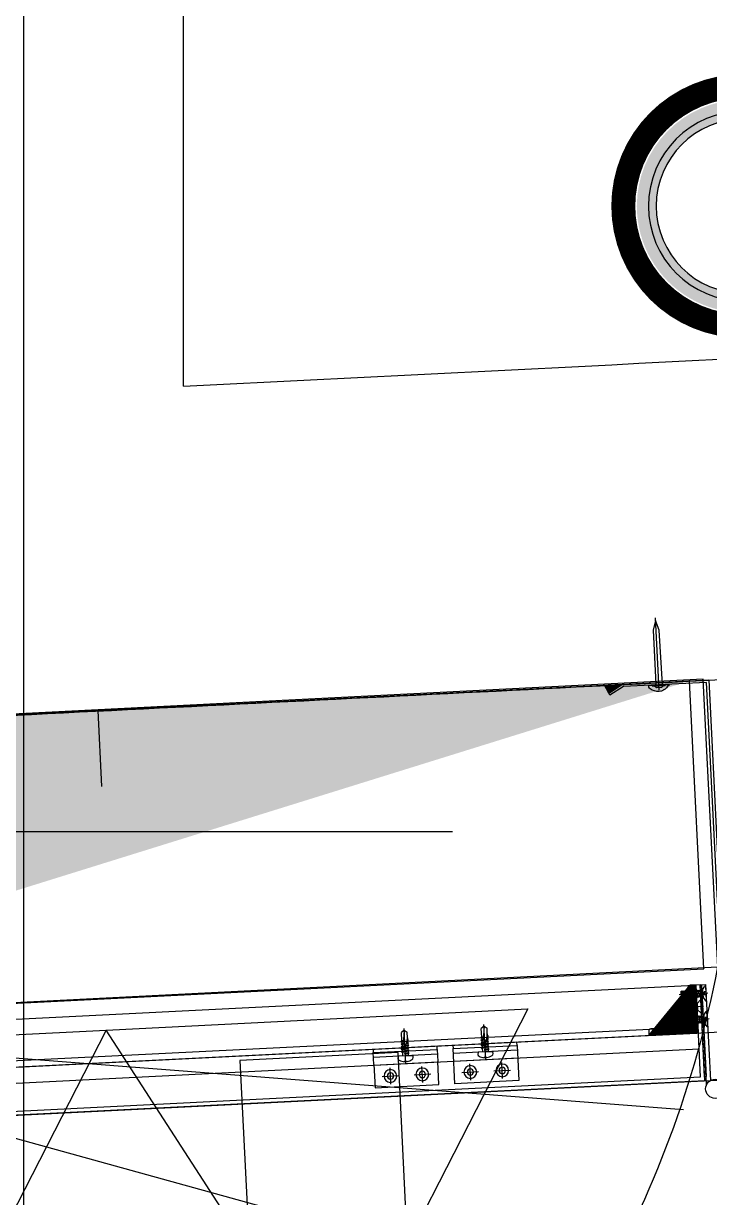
# Model space of a CAD drawing. Header units: inches. Extents: x 0 to 1813292486, y 0 to 3473589894.
# Drawn here: x 600626036 to 600626465, y 3473200989 to 3473201723 of the extents above; entities that cross this region are included whole.
import ezdxf
from ezdxf.enums import TextEntityAlignment as Align

# ---------------------------------------------------------------- set-up
doc = ezdxf.new("R2010")
doc.units = ezdxf.units.IN
doc.header["$LTSCALE"] = 1000
doc.header["$MEASUREMENT"] = 0
for name, pattern in [('AX-MALL-GIRD-200$0$DOTE', [2.4200000000000004, 2, -0.2, 0.02, -0.2]), ('AX-MALL-WALL-P02-QT$0$CENTER', [2, 1.25, -0.25, 0.25, -0.25]), ('AX-MALL-WALL-P02-QT$0$DASHED', [0.75, 0.5, -0.25]), ('AX-MALL-WALL-P02-QT$0$HIDDEN', [0.375, 0.25, -0.125]), ('AX-MALL-WALL-P02-QT$0$HIDDENX2', [0.75, 0.5, -0.25])]:
    doc.linetypes.add(name, pattern=pattern)
for name, color, linetype in [('A-Anno-Note', 241, 'Continuous'), ('AX-MALL-DIM-P02$0$A-Detl-Thin', 131, 'Continuous'), ('AX-MALL-GIRD-200$0$A-Grid', 222, 'AX-MALL-GIRD-200$0$DOTE'), ('AX-MALL-P02-200$0$A-Anno-Note', 241, 'Continuous'), ('AX-MALL-WALL-P02$0$A-Anno-Note', 241, 'Continuous'), ('AX-MALL-WALL-P02-QT$0$@F08_Hardware', 13, 'Continuous'), ('AX-MALL-WALL-P02-QT$0$A-Anno-Note', 241, 'Continuous'), ('AX-MALL-WALL-P02-QT$0$A-Detl-Fine', 152, 'Continuous'), ('AX-MALL-WALL-P02-QT$0$A-Detl-Patt', 8, 'Continuous'), ('AX-MALL-WALL-P02-QT$0$A-Detl-Thin', 131, 'Continuous'), ('AX-MALL-WALL-P02-QT$0$A-Wall', 2, 'Continuous'), ('AX-MALL-WALL-P02-QT$0$A-Wall-Patt', 13, 'Continuous'), ('AX-MALL-WALL-P02-QT$0$A-Wind', 4, 'Continuous'), ('AX-MALL-WALL-P02-QT$0$AX-14#-WALL-XT-100$0$A-Detl-Fine', 152, 'Continuous'), ('AX-MALL-WALL-P02-QT$0$AX-3#-wall-P01$0$A-Anno-Note', 241, 'Continuous'), ('AX-MALL-WALL-P02-QT$0$C18', 4, 'AX-MALL-WALL-P02-QT$0$CENTER'), ('AX-MALL-WALL-P02-QT$0$F23_Wall', 2, 'Continuous'), ('AX-MALL-WALL-P02-QT$0$GC', 2, 'Continuous'), ('AX-MALL-WALL-P02-QT$0$L18', 6, 'Continuous'), ('AX-MALL-WALL-P02-QT$0$M-Thin', 131, 'Continuous'), ('AX-MALL-WALL-P02-QT$0$PJ', 96, 'Continuous'), ('AX-MALL-WALL-P02-QT$0$SEAL', 95, 'Continuous'), ('AX-MALL-WALL-P02-QT$0$STAIR', 9, 'AX-MALL-WALL-P02-QT$0$DASHED'), ('AX-MALL-WALL-P02-QT$0$tc', 4, 'Continuous'), ('AX-MALL-WALL-P02-QT$0$WZ', 2, 'Continuous'), ('AX-MALL-WALL-P02-QT$0$XX', 6, 'AX-MALL-WALL-P02-QT$0$HIDDEN'), ('AX-MALL-WALL-P02-QT$0$zx', 1, 'AX-MALL-WALL-P02-QT$0$CENTER'), ('AX-MALL-WALL-P02-QT$0$尺寸标注', 8, 'Continuous'), ('AX-MALL-ZTKD-P02$0$A-Anno-Note', 241, 'Continuous'), ('PX-MALL-P02-LG$0$P-Airr-Pipe', 140, 'Continuous'), ('PX-MALL-P02-LG$0$P-Exsh', 31, 'Continuous'), ('PX-MALL-P02-LG$0$P-Hydt-Boxx', 221, 'Continuous'), ('PX-MALL-P02-LG$0$P-Pipe-Risr', 7, 'Continuous'), ('PX-MALL-P02-LG$0$P-Pipe-Risr-Arch', 6, 'Continuous'), ('PX-MALL-P02-LG$0$P-Pipe-Risr-W100', 6, 'Continuous'), ('PX-MALL-P02-LG$0$P-Pipe-Risr-W50', 6, 'Continuous')]:
    doc.layers.add(name, color=color, linetype=linetype)
doc.layers.add('AX-MALL-WALL-P02-QT$0$XC-T', color=4, linetype='Continuous', lineweight=40)
doc.styles.add('PX-MALL-P02-LG$0$jzfz', font='gbenor.shx', dxfattribs={"bigfont": 'gbcbig.shx'})
pattern_1 = [(45, (0, 359.0227), (-353.55353201463, 353.55353201463), [])]

# ---------------------------------------------------------------- blocks, each defined once
blk = doc.blocks.new('AX-MALL-GIRD-200')
at = {"layer": 'AX-MALL-GIRD-200$0$A-Grid'}
for p, q in [((600458372.2544507, 3473141628.349212), (600419642.7155019, 3473037664.622131)), ((600214611.1823212, 3473123083.703041), (600572507.1864198, 3472989756.939759))]:
    blk.add_line(p, q, dxfattribs=at)
blk = doc.blocks.new('AX-MALL-WALL-P02-QT$0$tj')
at = {"layer": 'AX-MALL-WALL-P02-QT$0$A-Detl-Patt'}
h = blk.add_hatch(dxfattribs=at)
h.set_pattern_fill('STEEL', color=256, scale=100.0000000000001, angle=50.43183869082386)
h.set_pattern_definition([(75.00000000004839, (-14278.19445574284, 156289.8254051208), (-153.3407249234246, 41.08752340989569), []), (75.00000000004839, (-14317.88195610046, 156358.5661673546), (-153.3407249234246, 41.08752340989569), [])])
edge = h.paths.add_edge_path()
edge.add_arc((274302.9537697641, 370915.3693751197), 354853.2281302969, 270.9601093956941, 275.9513128638887)
edge.add_line((311095.3180618286, 17974.67259407043), (323404.2928284407, 17664.898229599))
edge.add_arc((337498.5854798314, -5423.033113246463), 27049.98445535583, 84.4296474408203, 121.40245730350341, ccw=False)
edge.add_line((340124.270958662, 21499.21483898163), (352435.6233639717, 23411.5238032341))
edge.add_line((352435.6233639717, 23411.5238032341), (352460.3320846558, 23263.57286787033))
edge.add_arc((262948.9762239404, 558936.3422532297), 543099.989586636, 279.486523026639, 288.5053300047131)
edge.add_line((435325.042740941, 43917.80823612213), (435185.9318172932, 44187.60760259628))
edge.add_arc((262948.9762341097, 558936.342259489), 542799.9895904897, 279.51816553668203, 288.50044427399206, ccw=False)
edge.add_line((352706.5441896915, 23608.95860147476), (352681.7270303965, 23756.88773488998))
edge.add_line((352681.7270303965, 23756.88773488998), (340117.7681742907, 21803.84383869171))
edge.add_arc((337510.0970116529, -5455.006554111635), 27383.29552171703, 84.53552636432372, 121.2026843873002)
edge.add_line((323323.7129554749, 17967.02113437653), (311085.7617697716, 18275.00808191299))
edge.add_arc((274273.8104503512, 371474.5356685471), 355112.6948552598, 270.96411062040687, 275.9501261722048, ccw=False)
edge.add_line((280248.9759351015, 16412.11376953125), (280248.9759185314, 16111.96136569977))
blk = doc.blocks.new('AX-MALL-WALL-P02-QT$0$jjzx2')
at = {"layer": 'AX-MALL-WALL-P02-QT$0$A-Detl-Fine'}
for points in [[(303624.408379674, -136707.8884987831), (303636.9160592556, -136957.575448513), (304835.6608880758, -136897.6489887238), (304823.1787230968, -136647.9607906342)], [(303654.3708100319, -136706.3875775337), (303665.3777214289, -136926.1151571274), (304804.2004443407, -136869.184264183), (304793.2161400318, -136649.4586510658)]]:
    blk.add_lwpolyline(points, dxfattribs=at)
blk = doc.blocks.new('AX-MALL-WALL-P02-QT$0$SD37x42')
at = {"layer": 'AX-MALL-WALL-P02-QT$0$L18'}
for points in [[(-4, 0.5999999999986585, 0.2084405735842766), (-1.5, 1.799999999998704), (1.5, 1.799999999998704, 0.2084405735842766), (4, 0.5999999999986585), (-4.000000000001819, 0.5999999999986585), (-4, -1.250555214937776e-12), (4, 1.250555214937776e-12), (4, 0.5999999999986585)], [(-2.350000000000364, -7.958078640513122e-13, -0.414213562373131), (-1.850000000000364, -0.5000000000007958), (-1.850000000000364, -34.2000000000013), (0, -40.2000000000013), (1.849999999999454, -34.2000000000013), (1.849999999999454, -0.5000000000007958, -0.414213562373095), (2.349999999999454, -7.958078640513122e-13)]]:
    blk.add_lwpolyline(points, format="xyb", dxfattribs=at)
at = {"layer": 'AX-MALL-WALL-P02-QT$0$zx'}
blk.add_line((0, 3.284486051296312), (0, -41.9599113763594), dxfattribs=at)
blk = doc.blocks.new('AX-MALL-WALL-P02-QT$0$Pm6-sh')
at = {"layer": 'AX-MALL-WALL-P02-QT$0$SEAL'}
h = blk.add_hatch(dxfattribs=at)
h.set_pattern_fill('ANSI37', color=256, scale=10, style=0)
h.set_pattern_definition([(44.99999999999999, (-19.99160936398599, -250.6485757686158), (-0.8838834764831844, 0.8838834764831844), []), (135, (-19.99160936398599, -250.6485757686158), (-0.8838834764831844, -0.8838834764831844), [])])
edge = h.paths.add_edge_path()
edge.add_arc((-0.1900467915774766, -4.521582304008564), 8.617608668481965, 88.77925127449454, 128.8620474018337)
edge.add_arc((-4.281924022181625, 0.5745069437180255), 2.082086379939756, 129.1744172430505, 196.0173535343711)
edge.add_line((-6.283179994102795, -2.273736754432321e-13), (6.283179994102795, -1.13686837721616e-13))
edge.add_arc((4.281924022181697, 0.574506943718061), 2.082086379939664, 343.9826464656304, 410.8255827569511)
edge.add_arc((0.1900467915774762, -4.521582304008486), 8.617608668481887, 51.13795259816609, 91.22074872550532)
blk.add_lwpolyline([(-0.006453183339459656, 4.094070460008197, 0.176699502915152), (-5.597143060081123, 2.188595719429372, 0.300218596868722), (-6.283179994102795, -2.273736754432321e-13), (6.283179994102795, -1.13686837721616e-13, 0.3002185968687222), (5.597143060081095, 2.188595719429372, 0.1766995029151519), (0.006453183339488078, 4.094070460008197)], format="xyb", dxfattribs=at)
blk = doc.blocks.new('AX-MALL-WALL-P02-QT$0$ld')
at = {"layer": 'AX-MALL-WALL-P02-QT$0$@F08_Hardware'}
for p, q in [((-3.086409948303611, 0), (14.87003548886082, 0)), ((-2, 1.625000000007276), (-2, -1.624999999992724)), ((-2, 0.9399999999805004), (-0.7765429112259881, 0.9400000000096043)), ((0, 2.400000000001455), (-1.5, 4.625000000007276)), ((-0.7765429112259881, 0.9400000000096043), (-0.7765429112259881, -0.9399999999950523)), ((0, 2.400000000001455), (0, -2.399999999986903)), ((0.5, 1.900000000001455), (0.9532639619610563, 1.900000000001455)), ((1.319930628626025, 1.646504776326765), (0.9532639619610563, 1.900000000001455)), ((0.9532639619610563, 1.900000000001455), (0.9532639619610563, -1.899999999986903)), ((0.9532639619610563, 0.4465047763296752), (1.253263961960329, -2.253495223671052)), ((1.319930628626025, 1.646504776326765), (1.753263961960329, 2.246504776328948)), ((1.319930628626025, 1.646504776326765), (1.392152850850835, 0.9965047763289476)), ((2.319930628626025, 1.646504776326765), (1.753263961960329, 2.246504776328948)), ((1.753263961960329, 2.246504776328948), (2.253263961960329, -2.253495223671052)), ((2.319930628626025, 1.646504776326765), (2.753263961960329, 2.246504776328948)), ((2.319930628626025, 1.646504776326765), (2.392152850850835, 0.9965047763289476)), ((3.319930628626025, 1.646504776326765), (2.753263961960329, 2.246504776328948)), ((2.753263961960329, 2.246504776328948), (3.253263961960329, -2.253495223671052)), ((3.319930628626025, 1.646504776326765), (3.753263961960329, 2.246504776328948)), ((3.319930628626025, 1.646504776326765), (3.392152850850835, 0.9965047763289476)), ((4.319930628626025, 1.646504776326765), (3.753263961960329, 2.246504776328948)), ((3.753263961960329, 2.246504776328948), (4.253263961960329, -2.253495223671052)), ((4.319930628626025, 1.646504776326765), (4.753263961960329, 2.246504776328948)), ((4.319930628626025, 1.646504776326765), (4.392152850850835, 0.9965047763289476)), ((5.319930628626025, 1.646504776326765), (4.753263961960329, 2.246504776328948)), ((4.753263961960329, 2.246504776328948), (5.253263961960329, -2.253495223671052)), ((5.319930628626025, 1.646504776326765), (5.753263961960329, 2.246504776328948)), ((5.319930628626025, 1.646504776326765), (5.392152850850835, 0.9965047763289476)), ((6.319930628626025, 1.646504776326765), (5.753263961960329, 2.246504776328948)), ((5.753263961960329, 2.246504776328948), (6.253263961960329, -2.253495223671052)), ((6.319930628626025, 1.646504776326765), (6.753263961960329, 2.246504776328948)), ((6.319930628626025, 1.646504776326765), (6.392152850850835, 0.9965047763289476)), ((7.319930628626025, 1.646504776326765), (6.753263961960329, 2.246504776328948)), ((6.753263961960329, 2.246504776328948), (7.253263961960329, -2.253495223671052)), ((7.319930628626025, 1.646504776326765), (7.753263961960329, 2.246504776328948)), ((7.319930628626025, 1.646504776326765), (7.392152850850835, 0.9965047763289476)), ((8.319930628626025, 1.646504776326765), (7.753263961960329, 2.246504776328948)), ((7.753263961960329, 2.246504776328948), (8.253263961960329, -2.253495223671052)), ((8.319930628626025, 1.646504776326765), (8.753263961960329, 2.246504776328948)), ((8.319930628626025, 1.646504776326765), (8.392152850850835, 0.9965047763289476)), ((9.319930628626025, 1.646504776326765), (8.753263961960329, 2.246504776328948)), ((8.753263961960329, 2.246504776328948), (9.253263961960329, -2.253495223671052)), ((9.319930628626025, 1.646504776326765), (9.753263961960329, 2.246504776328948)), ((9.319930628626025, 1.646504776326765), (9.392152850850835, 0.9965047763289476)), ((10.31993062862603, 1.646504776326765), (9.753263961960329, 2.246504776328948)), ((9.753263961960329, 2.246504776328948), (10.25326396196033, -2.253495223671052)), ((10.31993062862603, 1.646504776326765), (10.75326396196033, 2.246504776328948)), ((10.31993062862603, 1.646504776326765), (10.39215285085083, 0.9965047763289476)), ((11.31993062862603, 1.646504776326765), (10.75326396196033, 2.246504776328948)), ((10.75326396196033, 2.246504776328948), (11.25326396196033, -2.253495223671052)), ((11.31993062862603, 1.646504776326765), (11.75326396196033, 2.246504776328948)), ((11.31993062862603, 1.646504776326765), (11.39215285085083, 0.9965047763289476)), ((12.31993062862603, 1.646504776326765), (11.75326396196033, 2.246504776328948)), ((11.75326396196033, 2.246504776328948), (12.25326396196033, -2.253495223671052)), ((12.31993062862603, 1.646504776326765), (12.75326396196033, 2.246504776328948)), ((12.31993062862603, 1.646504776326765), (12.39215285085083, 0.9965047763289476)), ((13.31993062862603, 1.646504776326765), (12.75326396196033, 2.246504776328948)), ((12.75326396196033, 2.246504776328948), (13.25326396196033, -2.253495223671052)), ((13.31993062862603, 1.646504776326765), (13.65326396196178, 2.108043237865786)), ((13.31993062862603, 1.646504776326765), (13.39215285085083, 0.9965047763289476)), ((13.65326396196178, 2.108043237865786), (13.65326396196178, -1.699649069825682)), ((-2, -0.9399999999950523), (-0.7765429112259881, -0.9399999999950523)), ((0, -2.399999999986903), (-1.5, -4.624999999992724)), ((0.5, -1.899999999986903), (0.9532639619610563, -1.899999999986903)), ((0.9532639619610563, -1.899999999986903), (1.253263961960329, -2.253495223671052)), ((1.686597295294632, -1.653495223672508), (1.253263961960329, -2.253495223671052)), ((1.614375073073461, -1.003495223671052), (1.686597295294632, -1.653495223672508)), ((1.686597295294632, -1.653495223672508), (2.253263961960329, -2.253495223671052)), ((2.686597295294632, -1.653495223672508), (2.253263961960329, -2.253495223671052)), ((2.614375073073461, -1.003495223671052), (2.686597295294632, -1.653495223672508)), ((2.686597295294632, -1.653495223672508), (3.253263961960329, -2.253495223671052)), ((3.686597295294632, -1.653495223672508), (3.253263961960329, -2.253495223671052)), ((3.614375073073461, -1.003495223671052), (3.686597295294632, -1.653495223672508)), ((3.686597295294632, -1.653495223672508), (3.753263961960329, -1.724083458964742)), ((3.753263961960329, -1.724083458964742), (4.253263961960329, -2.253495223671052)), ((4.686597295294632, -1.653495223672508), (4.253263961960329, -2.253495223671052)), ((4.614375073073461, -1.003495223671052), (4.686597295294632, -1.653495223672508)), ((4.686597295294632, -1.653495223672508), (5.253263961960329, -2.253495223671052)), ((5.686597295294632, -1.653495223672508), (5.253263961960329, -2.253495223671052)), ((5.614375073073461, -1.003495223671052), (5.686597295294632, -1.653495223672508)), ((5.686597295294632, -1.653495223672508), (6.253263961960329, -2.253495223671052)), ((6.686597295294632, -1.653495223672508), (6.253263961960329, -2.253495223671052)), ((6.614375073073461, -1.003495223671052), (6.686597295294632, -1.653495223672508)), ((6.686597295294632, -1.653495223672508), (7.253263961960329, -2.253495223671052)), ((7.686597295294632, -1.653495223672508), (7.253263961960329, -2.253495223671052)), ((7.614375073073461, -1.003495223671052), (7.686597295294632, -1.653495223672508)), ((7.686597295294632, -1.653495223672508), (8.253263961960329, -2.253495223671052)), ((8.686597295294632, -1.653495223672508), (8.253263961960329, -2.253495223671052)), ((8.614375073073461, -1.003495223671052), (8.686597295294632, -1.653495223672508)), ((8.686597295294632, -1.653495223672508), (9.253263961960329, -2.253495223671052)), ((9.686597295294632, -1.653495223672508), (9.253263961960329, -2.253495223671052)), ((9.614375073073461, -1.003495223671052), (9.686597295294632, -1.653495223672508)), ((9.686597295294632, -1.653495223672508), (10.25326396196033, -2.253495223671052)), ((10.68659729529463, -1.653495223672508), (10.25326396196033, -2.253495223671052)), ((10.61437507307346, -1.003495223671052), (10.68659729529463, -1.653495223672508)), ((10.68659729529463, -1.653495223672508), (11.25326396196033, -2.253495223671052)), ((11.68659729529463, -1.653495223672508), (11.25326396196033, -2.253495223671052)), ((11.61437507307346, -1.003495223671052), (11.68659729529463, -1.653495223672508)), ((11.68659729529463, -1.653495223672508), (12.25326396196033, -2.253495223671052)), ((12.68659729529463, -1.653495223672508), (12.25326396196033, -2.253495223671052)), ((12.61437507307346, -1.003495223671052), (12.68659729529463, -1.653495223672508)), ((12.68659729529463, -1.653495223672508), (13.25326396196033, -2.253495223671052)), ((13.65326396196178, -1.699649069825682), (13.25326396196033, -2.253495223671052))]:
    blk.add_line(p, q, dxfattribs=at)
blk.add_lwpolyline([(-1.5, -4.624999999992724), (-2, -4.624999999992724), (-2, 4.625000000007276), (-1.5, 4.625000000007276)], dxfattribs=at)
for centre, start, end in [((0.5, 2.400000000001455), 180, 270), ((0.5, -2.399999999986903), 90, 180)]:
    blk.add_arc(centre, 0.5, start, end, dxfattribs=at)
blk = doc.blocks.new('AX-MALL-WALL-P02-QT$0$GB846-85-ST3_5×16-C-H')
at = {"color": 3, "linetype": 'Continuous'}
for p, q in [((-2.350000000000051, 4.09999999999981), (-2.349999999999795, -4.100000000000207)), ((-2.350000000000051, 4.09999999999981), (-2.149999999999977, 4.099999999999795)), ((-2.149999999999977, 4.099999999999795), (-2.149999999999835, -4.100000000000207)), ((-2.149999999999977, 4.099999999999795), (0, 1.94999999999979)), ((0, 1.94999999999979), (0, 1.419999999999789)), ((0.09999999999999432, 1.319999999999794), (0.7950245569608967, 1.319999999999794)), ((1.051945426750365, 1.764999999999915), (0.7950245569608967, 1.319999999999794)), ((1.051945426750365, 1.764999999999915), (1.308866296539833, 1.319999999999794)), ((1.308866296539861, 1.319999999999794), (2.095024556960908, 1.31999999999978)), ((2.351945426750376, 1.764999999999915), (2.095024556960908, 1.319999999999794)), ((2.351945426750376, 1.764999999999915), (2.608866296539844, 1.319999999999794)), ((2.608866296539901, 1.31999999999978), (3.395024556960919, 1.319999999999794)), ((3.651945426750387, 1.764999999999915), (3.395024556960919, 1.319999999999794)), ((3.651945426750387, 1.764999999999915), (3.908866296539856, 1.319999999999794)), ((3.908866296539884, 1.31999999999978), (4.695024556960874, 1.319999999999794)), ((4.951945426750399, 1.764999999999915), (4.695024556960931, 1.319999999999794)), ((4.951945426750399, 1.764999999999915), (5.208866296539867, 1.319999999999794)), ((5.208866296539895, 1.31999999999978), (5.995024556960914, 1.31999999999978)), ((6.25194542675041, 1.764999999999915), (5.995024556960942, 1.319999999999794)), ((6.25194542675041, 1.764999999999915), (6.508866296539878, 1.319999999999794)), ((6.508866296539907, 1.31999999999978), (7.295024556960954, 1.31999999999978)), ((7.551945426750422, 1.764999999999915), (7.295024556960954, 1.319999999999794)), ((7.551945426750422, 1.764999999999915), (7.80886629653989, 1.319999999999794)), ((7.80886629653989, 1.31999999999978), (8.595024556960965, 1.319999999999794)), ((8.851945426750433, 1.764999999999915), (8.595024556960965, 1.319999999999794)), ((8.851945426750433, 1.764999999999915), (9.108866296539901, 1.319999999999794)), ((9.10886629653993, 1.319999999999794), (9.895024556960948, 1.319999999999794)), ((10.15194542675044, 1.764999999999915), (9.895024556960976, 1.319999999999794)), ((10.15194542675044, 1.764999999999915), (10.40886629653991, 1.319999999999794)), ((10.40886629653991, 1.319999999999794), (10.46323809766736, 1.319999999999794)), ((11.28316833731253, 0.9803737745389469), (10.46323809766736, 1.319999999999794)), ((11.50758828104162, 1.369080519309406), (11.28316833731253, 0.9803737745389469)), ((11.50758828104162, 1.369080519309406), (11.87308449909588, 0.7360224996652249)), ((13.65000000000009, -2.557953848736361e-13), (11.87308449909588, 0.7360224996652107)), ((-2.349999999999795, -4.100000000000207), (-2.149999999999835, -4.100000000000207)), ((-2.149999999999835, -4.100000000000207), (0.1557106781187656, -1.79428932188155)), ((0.2480545732497035, -1.765000000000214), (0.2264213562374096, -1.765000000000214)), ((0.5049754430391431, -1.320000000000192), (0.2480545732497035, -1.765000000000214)), ((0.5049754430391147, -1.320000000000164), (1.291133703460275, -1.320000000000164)), ((1.291133703460304, -1.320000000000192), (1.548054573249715, -1.765000000000214)), ((1.804975443039154, -1.320000000000192), (1.548054573249715, -1.765000000000214)), ((1.804975443039154, -1.320000000000178), (2.591133703460315, -1.320000000000192)), ((2.591133703460315, -1.320000000000192), (2.848054573249726, -1.765000000000214)), ((3.104975443039166, -1.320000000000192), (2.848054573249726, -1.765000000000214)), ((3.104975443039137, -1.320000000000164), (3.891133703460326, -1.320000000000178)), ((3.891133703460326, -1.320000000000192), (4.148054573249738, -1.765000000000214)), ((4.404975443039177, -1.320000000000192), (4.148054573249738, -1.765000000000214)), ((4.404975443039149, -1.320000000000178), (5.191133703460338, -1.320000000000192)), ((5.191133703460338, -1.320000000000192), (5.448054573249749, -1.765000000000214)), ((5.704975443039189, -1.320000000000192), (5.448054573249749, -1.765000000000214)), ((5.704975443039189, -1.320000000000192), (6.491133703460349, -1.320000000000192)), ((6.491133703460349, -1.320000000000192), (6.74805457324976, -1.765000000000214)), ((7.0049754430392, -1.320000000000192), (6.74805457324976, -1.765000000000214)), ((7.004975443039172, -1.320000000000178), (7.79113370346036, -1.320000000000178)), ((7.79113370346036, -1.320000000000192), (8.048054573249772, -1.765000000000214)), ((8.304975443039211, -1.320000000000192), (8.048054573249772, -1.765000000000214)), ((8.304975443039211, -1.320000000000178), (9.091133703460372, -1.320000000000178)), ((9.091133703460372, -1.320000000000192), (9.348054573249783, -1.765000000000214)), ((9.604975443039223, -1.320000000000192), (9.348054573249783, -1.765000000000214)), ((9.604975443039223, -1.320000000000178), (10.40759906498641, -1.320000000000235)), ((10.40759906498641, -1.320000000000235), (10.64275694121662, -1.727305389430967)), ((11.00825315927105, -1.094247369786629), (10.64275694121662, -1.727305389430967)), ((11.64682206621967, -0.8297434680187052), (11.00825315927105, -1.094247369786629)), ((11.64682206621967, -0.8297434680187052), (11.87124200994879, -1.218450212789207)), ((12.23673822800311, -0.5853921931448838), (11.87124200994879, -1.218450212789207)), ((13.65000000000009, -1.989519660128281e-13), (12.23673822800311, -0.585392193144898))]:
    blk.add_line(p, q, dxfattribs=at)
at = {"color": 6, "linetype": 'Continuous'}
for p, q in [((0, 1.419999999999789), (0, -1.95000000000033)), ((2.842170943040401e-14, 1.367181195972819), (0.5049754430391431, -1.320000000000192)), ((0.7950245569608967, 1.319999999999794), (1.291133703460304, -1.320000000000192)), ((1.051945426750422, 1.764999999999816), (1.548054573249715, -1.7650000000002)), ((1.308866296539833, 1.319999999999794), (1.804975443039154, -1.320000000000192)), ((2.095024556960908, 1.319999999999794), (2.591133703460315, -1.320000000000192)), ((2.351945426750433, 1.764999999999816), (2.848054573249726, -1.7650000000002)), ((2.608866296539844, 1.319999999999794), (3.104975443039166, -1.320000000000192)), ((3.395024556960919, 1.319999999999794), (3.891133703460326, -1.320000000000192)), ((3.651945426750444, 1.764999999999816), (4.148054573249738, -1.7650000000002)), ((3.908866296539856, 1.319999999999794), (4.404975443039177, -1.320000000000192)), ((4.695024556960931, 1.319999999999794), (5.191133703460338, -1.320000000000192)), ((4.951945426750456, 1.764999999999816), (5.448054573249749, -1.7650000000002)), ((5.208866296539867, 1.319999999999794), (5.704975443039189, -1.320000000000192)), ((5.995024556960942, 1.319999999999794), (6.491133703460349, -1.320000000000192)), ((6.251945426750467, 1.764999999999816), (6.74805457324976, -1.7650000000002)), ((6.508866296539878, 1.319999999999794), (7.0049754430392, -1.320000000000192)), ((7.295024556960954, 1.319999999999794), (7.79113370346036, -1.320000000000192)), ((7.551945426750478, 1.764999999999816), (8.048054573249772, -1.7650000000002)), ((7.80886629653989, 1.319999999999794), (8.304975443039211, -1.320000000000192)), ((8.595024556960965, 1.319999999999794), (9.091133703460372, -1.320000000000192)), ((8.85194542675049, 1.764999999999816), (9.348054573249783, -1.7650000000002)), ((9.108866296539901, 1.319999999999794), (9.604975443039223, -1.320000000000192)), ((9.895024556960976, 1.319999999999794), (10.40759906498641, -1.320000000000235)), ((10.1519454267505, 1.764999999999816), (10.64275694121662, -1.727305389430967)), ((10.40886629653991, 1.319999999999794), (11.00825315927105, -1.094247369786629)), ((11.28316833731253, 0.9803737745389469), (11.64682206621967, -0.8297434680187052)), ((11.50758828104162, 1.369080519309406), (11.87124200994879, -1.218450212789207)), ((11.87308449909588, 0.7360224996651965), (12.23673822800311, -0.5853921931448838)), ((5.684341886080801e-14, -3.979039320256561e-13), (0.2480545732497035, -1.7650000000002))]:
    blk.add_line(p, q, dxfattribs=at)
at = {"color": 1, "linetype": 'AX-MALL-WALL-P02-QT$0$CENTER', "ltscale": 2.357947691000002}
for p, q in [((-3.92423110522725, -1.84741111297626e-13), (2.842170943040401e-14, -1.989519660128281e-13)), ((-3.490566122965134, -1.989519660128281e-13), (14.33188799097064, -1.989519660128281e-13))]:
    blk.add_line(p, q, dxfattribs=at)
at = {"color": 3, "linetype": 'Continuous'}
for centre, start, end in [((0.09999999999999432, 1.419999999999789), 180.0000000000024, 270), ((0.2264213562374096, -1.865000000000208), 90, 135.0000000000006)]:
    blk.add_arc(centre, 0.1, start, end, dxfattribs=at)
blk = doc.blocks.new('*U198')
at = {"layer": 'AX-MALL-WALL-P02-QT$0$C18', "color": 1, "ltscale": 2}
blk.add_line((0, 5.142561988594025), (0, -17.03404386090006), dxfattribs=at)
at = {"layer": 'AX-MALL-WALL-P02-QT$0$L18', "color": 4}
for p, q in [((-1.790000000000873, -1.147816335795142), (-1.790000000000873, 0)), ((1.790000000000873, -2.247816335793686), (1.790000000000873, 0)), ((-2.399999999999636, -1.5), (-1.790000000000873, -1.147816335795142)), ((-2.399999999999636, -1.5), (0.2342809638412291, -1.225595732932561)), ((-2.399999999999636, -1.5), (-1.790000000000873, -1.852183664204858)), ((-2.399999999999636, -3.100000000000364), (2.399999999999636, -2.600000000000364)), ((-2.399999999999636, -3.100000000000364), (-1.790000000000873, -2.747816335793686)), ((-2.399999999999636, -3.100000000000364), (-1.790000000000873, -3.452183664205222)), ((-2.399999999999636, -4.700000000000728), (2.399999999999636, -4.200000000000728)), ((-2.399999999999636, -4.700000000000728), (-1.790000000000873, -4.34781633579405)), ((-2.399999999999636, -4.700000000000728), (-1.790000000000873, -5.052183664205586)), ((-2.399999999999636, -6.299999999999272), (2.399999999999636, -5.799999999999272)), ((-2.399999999999636, -6.299999999999272), (-1.790000000000873, -5.947816335794414)), ((-2.399999999999636, -6.299999999999272), (-1.790000000000873, -6.65218366420595)), ((-1.790000000000873, -1.147816335795142), (0.2342809638412291, -0.8650955307894037)), ((-1.790000000000873, -1.852183664204858), (0.2342809638412291, -1.56946285919912)), ((-1.790000000000873, -2.747816335793686), (-1.790000000000873, -1.852183664204858)), ((-1.790000000000873, -2.747816335793686), (1.790000000000873, -2.247816335793686)), ((-1.790000000000873, -3.452183664205222), (1.790000000000873, -2.952183664205222)), ((-1.790000000000873, -4.34781633579405), (-1.790000000000873, -3.452183664205222)), ((-1.790000000000873, -4.34781633579405), (1.790000000000873, -3.84781633579405)), ((-1.790000000000873, -5.052183664205586), (1.790000000000873, -4.552183664205586)), ((-1.790000000000873, -5.947816335794414), (-1.790000000000873, -5.052183664205586)), ((-1.790000000000873, -5.947816335794414), (1.790000000000873, -5.447816335794414)), ((-1.790000000000873, -6.65218366420595), (1.790000000000873, -6.15218366420595)), ((-1.790000000000873, -7.547816335794778), (-1.790000000000873, -6.65218366420595)), ((0.2342809638412291, -0.8650955307894037), (0.2342809638412291, -1.56946285919912)), ((0.4333070988686814, -7.237298584555901), (1.790000000000873, -7.047816335794778)), ((2.399999999999636, -2.600000000000364), (1.790000000000873, -2.247816335793686)), ((2.399999999999636, -2.600000000000364), (1.790000000000873, -2.952183664205222)), ((1.790000000000873, -3.84781633579405), (1.790000000000873, -2.952183664205222)), ((2.399999999999636, -4.200000000000728), (1.790000000000873, -3.84781633579405)), ((2.399999999999636, -4.200000000000728), (1.790000000000873, -4.552183664205586)), ((1.790000000000873, -5.447816335794414), (1.790000000000873, -4.552183664205586)), ((2.399999999999636, -5.799999999999272), (1.790000000000873, -5.447816335794414)), ((2.399999999999636, -5.799999999999272), (1.790000000000873, -6.15218366420595)), ((1.790000000000873, -7.047816335794778), (1.790000000000873, -6.15218366420595)), ((2.399999999999636, -7.399999999999636), (1.790000000000873, -7.047816335794778)), ((-2.399999999999636, -7.899999999999636), (-1.790000000000873, -7.547816335794778)), ((-2.399999999999636, -7.899999999999636), (-1.273355612604064, -7.78264120964559)), ((-2.399999999999636, -7.899999999999636), (-1.790000000000873, -8.252183664206314)), ((-2.399999999999636, -9.5), (-1.790000000000873, -9.147816335795142)), ((-2.399999999999636, -9.5), (-1.518995326587174, -9.408228679852982)), ((-2.399999999999636, -9.5), (-1.790000000000873, -9.852183664204858)), ((-1.790000000000873, -7.547816335794778), (-0.9175382126813929, -7.425964130861757)), ((-1.790000000000873, -8.252183664206314), (-1.334698446698894, -8.188594061788535)), ((-1.790000000000873, -9.147816335795142), (-1.790000000000873, -8.252183664206314)), ((-1.790000000000873, -9.147816335795142), (-1.472953762578982, -9.103536135036848)), ((-1.790000000000873, -9.852183664204858), (-1.581684194792615, -9.823089278002954)), ((-1.790000000000873, -11.20167565273914), (-1.790000000000873, -9.852183664204858)), ((-1.790000000000873, -11.20167565273914), (-1.790000000000873, -14.60000000000036)), ((0, -16), (-1.790000000000873, -14.60000000000036)), ((0, -16), (1.790000000000873, -14.60000000000036)), ((0.7141825614198751, -7.575605983185596), (2.399999999999636, -7.399999999999636)), ((0.7141825614198751, -7.90243749641013), (1.790000000000873, -7.752183664206314)), ((0.7141825614198751, -8.798070167998958), (1.790000000000873, -8.647816335795142)), ((0.7141825614198751, -9.17560598318596), (2.399999999999636, -9)), ((0.7141825614198751, -9.502437496410494), (1.790000000000873, -9.352183664204858)), ((2.399999999999636, -7.399999999999636), (1.790000000000873, -7.752183664206314)), ((1.790000000000873, -8.647816335795142), (1.790000000000873, -7.752183664206314)), ((2.399999999999636, -9), (1.790000000000873, -8.647816335795142)), ((2.399999999999636, -9), (1.790000000000873, -9.352183664204858)), ((1.790000000000873, -9.352183664204858), (1.790000000000873, -14.60000000000036))]:
    blk.add_line(p, q, dxfattribs=at)
blk.add_lwpolyline([(4.549999999999272, 0, 0.414213562373095), (4.75, 0.2000000000007276), (4.75, 1.39147638815848, 0.2654033233867933), (4.06568705400241, 2.589861303315047, 0.108659312189883), (0.7999999999992724, 3.659899496853541), (0.7999999999992724, 3.315608971053734), (-0.7999999999992724, 3.315608971053734), (-0.7999999999992724, 3.659899496853541, 0.1086593121898847), (-4.06568705400241, 2.589861303315047, 0.2654033233867933), (-4.75, 1.39147638815848), (-4.75, 0.2000000000007276, 0.414213562373095), (-4.549999999999272, 0)], format="xyb", close=True, dxfattribs=at)
blk.add_lwpolyline([(0, -16), (0.7141825614198751, -10.25704931750261), (0.7141825614198751, -7.536688384094305, 0.4176573264866609), (0.4106596181591158, -7.236709070022698, 0.08336651052848376), (-1.234698998669046, -7.526820576113096), (-1.790000000000873, -11.20167565273914)], format="xyb", dxfattribs=at)
blk = doc.blocks.new('AX-MALL-WALL-P02-QT$0$盘头自钻自攻钉ST4-8')
at = {"layer": 'AX-MALL-WALL-P02-QT$0$尺寸标注'}
blk.add_blockref('*U198', (0, 0), dxfattribs=at)
blk = doc.blocks.new('AX-MALL-WALL-P02-QT$0$A$C61293B14')
at = {"layer": 'AX-MALL-WALL-P02-QT$0$tc'}
for radius in [4, 2]:
    blk.add_circle((0, 0), radius, dxfattribs=at)
at = {"layer": 'AX-MALL-WALL-P02-QT$0$zx'}
for p, q in [((-5.199824257346336, 0), (5.199824257317232, 0)), ((0, 5.036975615854317), (0, -5.036975615847041))]:
    blk.add_line(p, q, dxfattribs=at)
blk = doc.blocks.new('AX-MALL-WALL-P02-QT$0$A$C41DD6A87')
at = {"layer": 'AX-MALL-WALL-P02-QT$0$tc'}
h = blk.add_hatch(dxfattribs=at)
h.set_pattern_fill('ANSI31', color=256, scale=0.5, angle=-90.00000000000001, style=0)
h.set_pattern_definition([(225.0000000000001, (28362.68611018802, -179426.704915055), (-1.122532015133644, 1.122532015133644), [])])
h.paths.add_polyline_path([(40, 20), (0, 20), (0, 22), (40, 22)])
at = {"layer": 'AX-MALL-WALL-P02-QT$0$PJ'}
for points in [[(40, 20), (0, 20), (0, 22), (40, 22)], [(40, 20), (0, 20), (0, -2.00031700823456), (40, -2.00031700823456)]]:
    blk.add_lwpolyline(points, close=True, dxfattribs=at)
at = {"layer": 'AX-MALL-WALL-P02-QT$0$XX'}
for p, q in [((0, 17), (40, 17)), ((0, 11.99968299176544), (40, 11.99968299176544))]:
    blk.add_line(p, q, dxfattribs=at)
at = {"layer": 'AX-MALL-WALL-P02-QT$0$tc', "rotation": 180}
for p in [(10.00773325189948, 4.856510433368385), (30.00773325189948, 4.856510433368385)]:
    blk.add_blockref('AX-MALL-WALL-P02-QT$0$A$C61293B14', p, dxfattribs=at)
at = {"layer": 'AX-MALL-WALL-P02-QT$0$WZ', "extrusion": (1.112429078900672e-34, 1.017801628166565e-23, -1), "zscale": -1, "rotation": 180}
blk.add_blockref('AX-MALL-WALL-P02-QT$0$盘头自钻自攻钉ST4-8', (-20, 17), dxfattribs=at)
blk = doc.blocks.new('AX-MALL-WALL-P02-QT$0$A$C715D18B8')
at = {"layer": 'AX-MALL-WALL-P02-QT$0$tc'}
h = blk.add_hatch(dxfattribs=at)
h.set_pattern_fill('ANSI31', color=256, scale=0.5, angle=-180, style=0)
h.set_pattern_definition([(225, (28362.68611018802, -179426.704915055), (-1.122532015133644, 1.122532015133644), [])])
h.paths.add_polyline_path([(40, 20), (0, 20), (0, 22), (40, 22)])
at = {"layer": 'AX-MALL-WALL-P02-QT$0$PJ'}
blk.add_line((0, 17), (40, 17), dxfattribs=at)
blk.add_lwpolyline([(40, 20), (0, 20), (0, 22), (40, 22)], close=True, dxfattribs=at)
blk.add_lwpolyline([(40, 12.49968299269676), (40, 20), (0, 20), (0, 12.49968299269676)], dxfattribs=at)
at = {"layer": 'AX-MALL-WALL-P02-QT$0$XX'}
blk.add_line((0, 11.99968299269676), (40, 11.99968299269676), dxfattribs=at)
blk.add_lwpolyline([(40, 12.49968299269676), (40, -2.000317007303238), (0, -2.000317007303238), (0, 12.49968299269676)], dxfattribs=at)
at = {"layer": 'AX-MALL-WALL-P02-QT$0$tc', "rotation": 180}
for p in [(10.00773325189948, 4.856510434299707), (30.00773325189948, 4.856510434299707)]:
    blk.add_blockref('AX-MALL-WALL-P02-QT$0$A$C61293B14', p, dxfattribs=at)
at = {"layer": 'AX-MALL-WALL-P02-QT$0$WZ', "extrusion": (1.112470375349305e-34, 1.017801628166565e-23, -1), "zscale": -1, "rotation": 180}
blk.add_blockref('AX-MALL-WALL-P02-QT$0$盘头自钻自攻钉ST4-8', (-20, 17), dxfattribs=at)
blk = doc.blocks.new('AX-MALL-WALL-P02-QT$0$A$C4D6066B9')
at = {"rotation": 180}
for name, p in [('AX-MALL-WALL-P02-QT$0$A$C715D18B8', (0, 22)), ('AX-MALL-WALL-P02-QT$0$A$C41DD6A87', (50, 22))]:
    blk.add_blockref(name, p, dxfattribs=at)
blk = doc.blocks.new('AX-MALL-WALL-P02-QT$0$1300XF')
at = {"ltscale": 10}
h = blk.add_hatch(dxfattribs=at)
h.set_pattern_fill('ANSI32', color=1, scale=0.5, angle=0.00822938561474375)
h.set_pattern_definition([(45.00822938561474, (-14800619.95787651, -9006674.25983179), (-1.684039849030149, 1.683556161634803), []), (45.00822938561474, (-14800618.83534402, -9006674.259670561), (-1.684039849030149, 1.683556161634803), [])])
edge = h.paths.add_edge_path()
edge.add_line((927.608148522675, -464.7940306160017), (935.0587640907615, -435.7339492756873))
edge.add_line((935.0587640907615, -435.7339492756873), (932.4756457525655, -435.0716723482474))
edge.add_arc((932.1445072739734, -436.3632315229042), 1.333333339283384, 75.6198766673752, 165.6198766673752)
edge.add_line((930.8529480993166, -436.0320930443122), (925.8444787506596, -455.5669255033135))
edge.add_arc((921.4854665529565, -454.4493331667036), 4.499999996730435, 255.619876967574, 345.61987696757404, ccw=False)
edge.add_line((920.3678742163465, -458.8083453644067), (900.8330417609541, -453.799876026751))
edge.add_arc((900.5019032880082, -455.0914351883112), 1.333333325194747, 75.61987676262761, 165.6198767626276)
edge.add_line((899.210344126448, -454.7602967153653), (898.548067178519, -457.3434150535031))
edge.add_line((898.548067178519, -457.3434150535031), (927.608148522675, -464.7940306160017))
at = {"layer": 'AX-MALL-WALL-P02-QT$0$M-Thin', "linetype": 'Continuous'}
h = blk.add_hatch(dxfattribs=at)
h.set_pattern_fill('ANSI37', color=8, angle=270, style=0)
h.set_pattern_definition([(314.9999999999999, (-27570215.54331563, 46243242.36268171), (2.245064030267289, 2.245064030267288), []), (45, (-27570215.54331563, 46243242.36268171), (-2.245064030267288, 2.245064030267289), [])])
h.paths.add_polyline_path([(925.1414179670974, -492.5503793973476), (924.1727129332721, -492.3021646682173), (938.442606769444, -436.6022520288243), (939.4113118089736, -436.8504667579546)])
h = blk.add_hatch(dxfattribs=at)
h.set_pattern_fill('ANSI37', color=8, angle=270, style=0)
h.set_pattern_definition([(314.9999999999999, (-27570213.74020114, 46243201.21663786), (2.245064030267289, 2.245064030267288), []), (45, (-27570213.74020114, 46243201.21663786), (-2.245064030267288, 2.245064030267289), [])])
h.paths.add_polyline_path([(927.6081500835717, -464.7940245735808), (928.5768551193178, -465.0422392915934), (936.0203368197544, -435.9810661896481), (935.051631776616, -435.7328514847904)])
at = {"layer": 'AX-MALL-WALL-P02-QT$0$SEAL'}
h = blk.add_hatch(dxfattribs=at)
h.set_pattern_fill('ANSI33', color=256, scale=15, angle=209.9999999999999, style=0)
h.set_pattern_definition([(284.9999999999998, (-14726210.65778494, -9147197.322050596), (-3.622221848584005, -0.9705714191344534), []), (284.9999999999998, (-14726208.36138831, -9147198.64787581), (-3.622221848584005, -0.9705714191344534), [1.874999999999999, -0.9374999999999993])])
edge = h.paths.add_edge_path()
edge.add_line((936.9084697644575, -240.0695339366794), (947.8939430973842, -242.8843806274235))
edge.add_line((947.8939431160688, -242.884380631207), (937.8765725400299, -245.686578564404))
edge.add_arc((924.7738736216561, -245.0528916381882), 13.11801348290959, 357.2311568340137, 382.326659324864)
at = {"color": 4, "ltscale": 10}
blk.add_lwpolyline([(952.2166069821105, -429.1864013746381, -0.08331468260540871), (817.0773010216653, -604.1000171712949), (274.1162508055568, -255.7887004967779), (952.2949094976648, -429.2064241860062), (996.8880384489894, -254.8176262397319), (318.7093797512352, -81.39990255609155), (274.1162508055568, -255.7887004967779)], format="xyb", dxfattribs=at)
at = {"color": 3, "ltscale": 10}
blk.add_lwpolyline([(923.5521761383861, -494.7239272817387), (267.2534666656866, -326.5625127814128), (282.1684462223202, -268.3424600809813), (284.590208824724, -268.9629968851223)], dxfattribs=at)
at = {"color": 8, "linetype": 'AX-MALL-WALL-P02-QT$0$HIDDENX2', "ltscale": 15}
blk.add_lwpolyline([(279.0832347776741, -294.4952929709107), (928.6010089553893, -460.9192044194788)], dxfattribs=at)
at = {"layer": 'AX-MALL-WALL-P02-QT$0$A-Anno-Note', "color": 3}
for points in [[(284.590208824724, -268.9629968851223), (270.2957660797401, -324.7612869851291), (921.7509503363981, -491.6816278770566)], [(274.6395236738026, -307.8089487962425), (926.0947079192265, -474.7292896881117)], [(921.7509503363981, -491.6816278770566), (936.0311015433981, -435.9839002731605)], [(923.5521761383861, -494.7239272817387), (938.4426691922708, -436.6020085550263), (936.0209066029638, -435.9814717713743)]]:
    blk.add_lwpolyline(points, dxfattribs=at)
at = {"layer": 'AX-MALL-WALL-P02-QT$0$A-Anno-Note', "color": 2}
for points in [[(285.5340348462923, -269.3082487191423), (935.0518090166152, -435.732160186395)], [(278.0903759002686, -298.3701131269336), (928.5768551193178, -465.0422392915934)], [(278.0903759002686, -298.3701131269336), (928.5768551193178, -465.0422392915934)]]:
    blk.add_lwpolyline(points, dxfattribs=at)
blk.add_lwpolyline([(927.608148522675, -464.7940306160017), (935.0587640907615, -435.7339492756873), (932.4756457525655, -435.0716723482474, 0.4142135623730951), (930.8529480993166, -436.0320930443122), (925.8444787506596, -455.5669255033135, -0.4142135623730951), (920.3678742163465, -458.8083453644067), (900.8330417609541, -453.799876026751, 0.4142135623730951), (899.210344126448, -454.7602967153653), (898.548067178519, -457.3434150535031), (927.608148522675, -464.7940306160017)], format="xyb", dxfattribs=at)
at = {"layer": 'AX-MALL-WALL-P02-QT$0$AX-14#-WALL-XT-100$0$A-Detl-Fine', "color": 2}
blk.add_lwpolyline([(928.5768551211222, -465.0422392934561), (936.0272754784673, -435.9829193092883)], dxfattribs=at)
at = {"layer": 'AX-MALL-WALL-P02-QT$0$AX-3#-wall-P01$0$A-Anno-Note'}
for p, q in [((564.9933418295695, -144.7723975088447), (694.3268235251307, -177.9119691923261)), ((629.660082446353, -161.3421832732274), (617.861558757606, -207.3881663847133))]:
    blk.add_line(p, q, dxfattribs=at)
at = {"layer": 'AX-MALL-WALL-P02-QT$0$F23_Wall'}
blk.add_lwpolyline([(923.9152840077877, -497.3355998322368), (939.4112493823632, -436.8507102317526), (941.833011973591, -437.4712470378727), (926.9396982136532, -495.6041743252426)], dxfattribs=at)
blk.add_circle((928.2799868601724, -501.4525609668344), 6, dxfattribs=at)
at = {"layer": 'AX-MALL-WALL-P02-QT$0$GC', "linetype": 'ByBlock'}
blk.add_lwpolyline([(958.2771010565921, -413.5917132328614), (958.277134451957, -413.5917217787355), (998.3185694515123, -257.3533202093095), (947.910966247262, -244.4372016936541), (938.2806609272957, -247.1311243698001), (937.876572519599, -245.6865785606205), (947.8939427398145, -242.8843807354569), (1000.143949085788, -256.2725847325637), (959.3578365407302, -415.417092865333), (959.3578365407302, -415.417092865333), (954.9767517149448, -432.5151076577604), (953.5236941538169, -432.1427855770453)], close=True, dxfattribs=at)
at = {"layer": 'AX-MALL-WALL-P02-QT$0$M-Thin', "color": 8, "linetype": 'Continuous'}
for points in [[(925.1414179670974, -492.5503793973476), (924.1727129332721, -492.3021646682173), (938.442606769444, -436.6022520288243), (939.4113118089736, -436.8504667579546)], [(927.6081500835717, -464.7940245735808), (928.5768551193178, -465.0422392915934), (936.0203368197544, -435.9810661896481), (935.051631776616, -435.7328514847904)]]:
    blk.add_lwpolyline(points, close=True, dxfattribs=at)
at = {"layer": 'AX-MALL-WALL-P02-QT$0$SEAL'}
blk.add_lwpolyline([(936.9084697644575, -240.0695339366794, -0.1099395372882252), (937.8765725195408, -245.6865785624832)], format="xyb", dxfattribs=at)
at = {"color": 8, "extrusion": (0, 0, -1), "zscale": -1, "rotation": 14.37189360407193}
for p in [(-938.5246092565358, -442.3290185276419), (-934.5477277506725, -457.8517390619963)]:
    blk.add_blockref('AX-MALL-WALL-P02-QT$0$ld', p, dxfattribs=at)
at = {"color": 3, "linetype": 'Continuous', "extrusion": (0, 0, -1), "zscale": -1, "rotation": 14.37189360407193}
blk.add_blockref('AX-MALL-WALL-P02-QT$0$GB846-85-ST3_5×16-C-H', (-932.8022390305996, -449.1561923623085), dxfattribs=at)
at = {"layer": 'AX-MALL-WALL-P02-QT$0$STAIR', "rotation": 165.628106395928}
blk.add_blockref('AX-MALL-WALL-P02-QT$0$SD37x42', (969.3768010772183, -249.9374685026123), dxfattribs=at)
at = {"layer": 'AX-MALL-WALL-P02-QT$0$tc', "extrusion": (-2.718681380706335e-23, -1.060383553955178e-22, -1), "zscale": -1, "rotation": 194.3801229896867}
blk.add_blockref('AX-MALL-WALL-P02-QT$0$A$C4D6066B9', (-770.0326899830252, -424.5151878297329), dxfattribs=at)
at = {"layer": 'AX-MALL-WALL-P02-QT$0$XC-T', "extrusion": (0, 0, -1), "zscale": -1, "rotation": 194.371893604072}
blk.add_blockref('AX-MALL-WALL-P02-QT$0$Pm6-sh', (-969.3768010772183, -249.9374685026123), dxfattribs=at)
blk = doc.blocks.new('AX-MALL-WALL-P02-QT$0$mqst2')
at = {"color": 6, "rotation": 17.23382171760786}
blk.add_blockref('AX-MALL-WALL-P02-QT$0$1300XF', (411843.1884042025, -46012.90371894836), dxfattribs=at)
blk = doc.blocks.new('AX-MALL-WALL-P02-QT')
at = {"layer": 'AX-MALL-WALL-P02-QT$0$A-Wall-Patt'}
h = blk.add_hatch(dxfattribs=at)
h.set_pattern_fill('普通砖', color=256, scale=200, style=0)
h.set_pattern_definition(pattern_1)
h.paths.add_polyline_path([(600422673.2415595, 3473045794.855412), (600422790.4101757, 3473045827.686821), (600426463.5024333, 3473055687.560484), (600426338.5573472, 3473055734.106195), (600426241.1755209, 3473055663.670237), (600422599.5024388, 3473045888.13671)])
h = blk.add_hatch(dxfattribs=at)
h.set_pattern_fill('普通砖', color=256, scale=200, style=0)
h.set_pattern_definition(pattern_1)
h.paths.add_polyline_path([(600422097.5173253, 3473045837.59922, 0.0002585377104032733), (600422629.8120639, 3473045668.742702), (600422673.2415591, 3473045794.855412), (600422599.5024389, 3473045888.136711, -0.0002144808766474775), (600422158.0907414, 3473046028.205781)])
h = blk.add_hatch(dxfattribs=at)
h.set_pattern_fill('普通砖', color=256, scale=200, style=0)
h.set_pattern_definition(pattern_1)
h.paths.add_polyline_path([(600422673.2415594, 3473045794.855412), (600422629.8120631, 3473045668.742702, 0.0002971301297232686), (600423241.7835464, 3473045475.359108), (600423301.9331595, 3473045666.099834, -0.0002484438020442375), (600422790.4101757, 3473045827.686821)])
at = {"layer": 'AX-MALL-WALL-P02-QT$0$A-Wall'}
blk.add_line((600422790.4101757, 3473045827.686821), (600426463.5024333, 3473055687.560484), dxfattribs=at)
for centre, radius, start, end in [((600585644.0095278, 3473560469.865714), 539994.2822184137, 252.3701116654615, 252.4293641427457), ((600585645.2953616, 3473560473.913974), 539798.5297782369, 252.4405218283642, 252.497460952406), ((600585645.2957805, 3473560473.913946), 539998.529878575, 252.4293637015309, 252.4974609091242)]:
    blk.add_arc(centre, radius, start, end, dxfattribs=at)
at = {"layer": 'AX-MALL-WALL-P02-QT$0$A-Anno-Note'}
for name, p, rotation in [('AX-MALL-WALL-P02-QT$0$mqst2', (600052179.2710491, 3473232742.396311), 339.5681613092181), ('AX-MALL-WALL-P02-QT$0$jjzx2', (600185298.4270658, 3473279938.045597), 339.5681613092246)]:
    blk.add_blockref(name, p, dxfattribs=dict(at, rotation=rotation))
at = {"layer": 'AX-MALL-WALL-P02-QT$0$A-Detl-Thin', "rotation": 339.5681613091762}
blk.add_blockref('AX-MALL-WALL-P02-QT$0$tj', (600144118.6961328, 3473128496.287411), dxfattribs=at)
at = {"layer": 'AX-MALL-WALL-P02-QT$0$A-Wind'}
blk.add_blockref('AX-MALL-GIRD-200', (0, 0), dxfattribs=at)
blk = doc.blocks.new('AX-MALL-WALL-P02')
at = {"layer": 'AX-MALL-WALL-P02$0$A-Anno-Note'}
blk.add_blockref('AX-MALL-WALL-P02-QT', (0, 0), dxfattribs=at)
blk = doc.blocks.new('PX-MALL-P02-LG$0$XHS1')
at = {"layer": 'PX-MALL-P02-LG$0$P-Hydt-Boxx', "ltscale": 0.7}
for p, q in [((350.0030006170273, 240), (-332.898939371109, 327.2950124740601)), ((350.0030006170273, 240), (-349.9969996213913, 240)), ((-349.9969997406006, 239.9999995231628), (-349.9969996213913, 60)), ((350.0030003786087, 200), (350.003000497818, 60)), ((350.0030006170273, 60), (-349.996999502182, 60))]:
    blk.add_line(p, q, dxfattribs=at)
blk.add_solid([(350.0030006170273, 240), (350.0030002593994, 60.00000047683716), (-349.9969996213913, 60)], dxfattribs=at)
blk = doc.blocks.new('PX-MALL-P02-LG$0$MHQ')
at = {"layer": 'PX-MALL-P02-LG$0$P-Exsh', "ltscale": 0.7}
h = blk.add_hatch(dxfattribs=at)
h.set_pattern_fill('ANSI31', color=256, scale=25, style=0)
h.set_pattern_definition([(45, (-160019.2306599375, -42228.3236173685), (-28.0633003783411, 28.0633003783411), [])])
h.paths.add_polyline_path([(-75.0000000015425, 185.1731819980414), (75, 185.1731819980414), (75, 35.17318199802685), (-75.0000000015425, 35.17318199802685)])
for points in [[(0, 346.4101615137042), (-200, -1.455191522836685e-11), (200, -1.455191522836685e-11)], [(0, 346.4101615137042), (-200, -1.455191522836685e-11), (200, -1.455191522836685e-11)], [(0, 346.4101615137042), (-200, -1.455191522836685e-11), (200, -1.455191522836685e-11)], [(-75.0000000015425, 185.1731819980414), (75, 185.1731819980414), (75, 35.17318199802685), (-75.0000000015425, 35.17318199802685)]]:
    blk.add_lwpolyline(points, close=True, dxfattribs=at)
blk = doc.blocks.new('PX-MALL-P02-LG$0$20200929200250')
at = {"layer": 'PX-MALL-P02-LG$0$P-Exsh', "ltscale": 0.7, "xscale": 0.6600000001490116, "yscale": 0.6600000001490116, "zscale": 0.6600000001490116}
for p in [(-132.0000001192093, 40), (131.9999997615814, 40)]:
    blk.add_blockref('PX-MALL-P02-LG$0$MHQ', p, dxfattribs=at)
blk = doc.blocks.new('PX-MALL-P02-LG$0$20211220143732')
at = {"layer": 'PX-MALL-P02-LG$0$P-Exsh'}
blk.add_blockref('PX-MALL-P02-LG$0$20200929200250', (-374.9999999407155, 219.6219584928522), dxfattribs=at)
at = {"layer": 'PX-MALL-P02-LG$0$P-Hydt-Boxx', "ltscale": 0.7, "xscale": -1}
blk.add_blockref('PX-MALL-P02-LG$0$XHS1', (-349.9969999989844, 0), dxfattribs=at)
blk = doc.blocks.new('PX-MALL-P02-LG$0$P-Risr')
at = {"layer": 'PX-MALL-P02-LG$0$P-Pipe-Risr-W50'}
h = blk.add_hatch(color=0, dxfattribs=at)
edge = h.paths.add_edge_path()
edge.add_ellipse((0, 0), major_axis=(47.05795628796547, 47.05795628796547), ratio=0.9999999999999695, start_angle=225.0000000000009, end_angle=405.0000000000009, ccw=False)
edge.add_ellipse((0, 0), major_axis=(47.05795628796764, 47.05795628796764), ratio=0.9999999999998785, start_angle=133.9675974886221, end_angle=225.0000000000035, ccw=False)
edge.add_line((-66.53919663240958, 1.199087783927098), (-54.4367953546693, 1.199087783927098))
edge.add_ellipse((0, 0), major_axis=(-38.50196423560672, 38.50196423560672), ratio=0.9999999999999859, start_angle=43.73814098242129, end_angle=134.9999999999996)
edge.add_ellipse((0, 0), major_axis=(38.50196423561096, 38.50196423561096), ratio=0.9999999999998216, start_angle=225.0000000000051, end_angle=405.0000000000051)
edge.add_ellipse((0, 0), major_axis=(38.50196423560679, 38.50196423560679), ratio=0.9999999999999831, start_angle=45.00000000000048, end_angle=133.7381409824204)
edge.add_line((-54.43679535467527, 1.199087783927098), (-66.53919663241555, 1.199087783927098))
edge.add_ellipse((0, 0), major_axis=(-47.05795628796762, 47.05795628796762), ratio=0.9999999999998742, start_angle=-45.00000000000358, end_angle=43.967597488629224, ccw=False)
at = {"layer": 'PX-MALL-P02-LG$0$P-Pipe-Risr-Arch', "ltscale": 0.7}
blk.add_circle((0, 0), 59.29000000000001, dxfattribs=at)
at = {"layer": 'PX-MALL-P02-LG$0$P-Pipe-Risr-W100', "color": 0, "const_width": 15}
blk.add_lwpolyline([(-75, 0, 1), (75, 0, 1)], format="xyb", close=True, dxfattribs=at)
at = {"layer": 'PX-MALL-P02-LG$0$P-Pipe-Risr-W50'}
blk.add_circle((0, 0), 54.45000000000001, dxfattribs=at)
at = {"layer": 'PX-MALL-P02-LG$0$P-Pipe-Risr', "style": 'PX-MALL-P02-LG$0$jzfz', "width": 0.6, "flags": 1}
for tag, p in [('SYS-MARK', (0.3310501334344735, -45.65933377496549)), ('RANGE', (0.3337570973526454, -45.67887874227017))]:
    blk.add_attdef(tag, text='', height=0.015625, dxfattribs=at).set_placement(p, align=Align.MIDDLE)
blk = doc.blocks.new('PX-MALL-P02-LG')
at = {"layer": 'PX-MALL-P02-LG$0$P-Airr-Pipe', "xscale": -1, "rotation": 69.56816130750386}
blk.add_blockref('PX-MALL-P02-LG$0$P-Risr', (600423157.6994581, 3473045811.022011), dxfattribs=at)
at = {"layer": 'PX-MALL-P02-LG$0$P-Exsh', "xscale": -1, "rotation": 162.4300514632603}
blk.add_blockref('PX-MALL-P02-LG$0$20211220143732', (600423040.6330318, 3473045601.905653), dxfattribs=at)
blk = doc.blocks.new('AX-MALL-ZTKD-P02')
at = {"layer": 'AX-MALL-ZTKD-P02$0$A-Anno-Note'}
blk.add_blockref('AX-MALL-GIRD-200', (0, 0), dxfattribs=at)
blk = doc.blocks.new('AX-MALL-DIM-P02')
at = {"layer": 'AX-MALL-DIM-P02$0$A-Detl-Thin'}
blk.add_blockref('AX-MALL-ZTKD-P02', (-2.384185791015625e-06, 9.5367431640625e-07), dxfattribs=at)
blk = doc.blocks.new('AX-MALL-P02-200')
at = {"layer": 'AX-MALL-P02-200$0$A-Anno-Note'}
blk.add_blockref('AX-MALL-WALL-P02', (0, 0), dxfattribs=at)
for name in ['AX-MALL-DIM-P02', 'PX-MALL-P02-LG']:
    blk.add_blockref(name, (0, 0), dxfattribs=at)

msp = doc.modelspace()

# ---------------------------------------------------------------- block references
at = {"layer": 'A-Anno-Note', "rotation": 20.43183869077545}
msp.add_blockref('AX-MALL-P02-200', (1250392458.527329, 9048125.682563305), dxfattribs=at)

doc.saveas('drawing.dxf')
